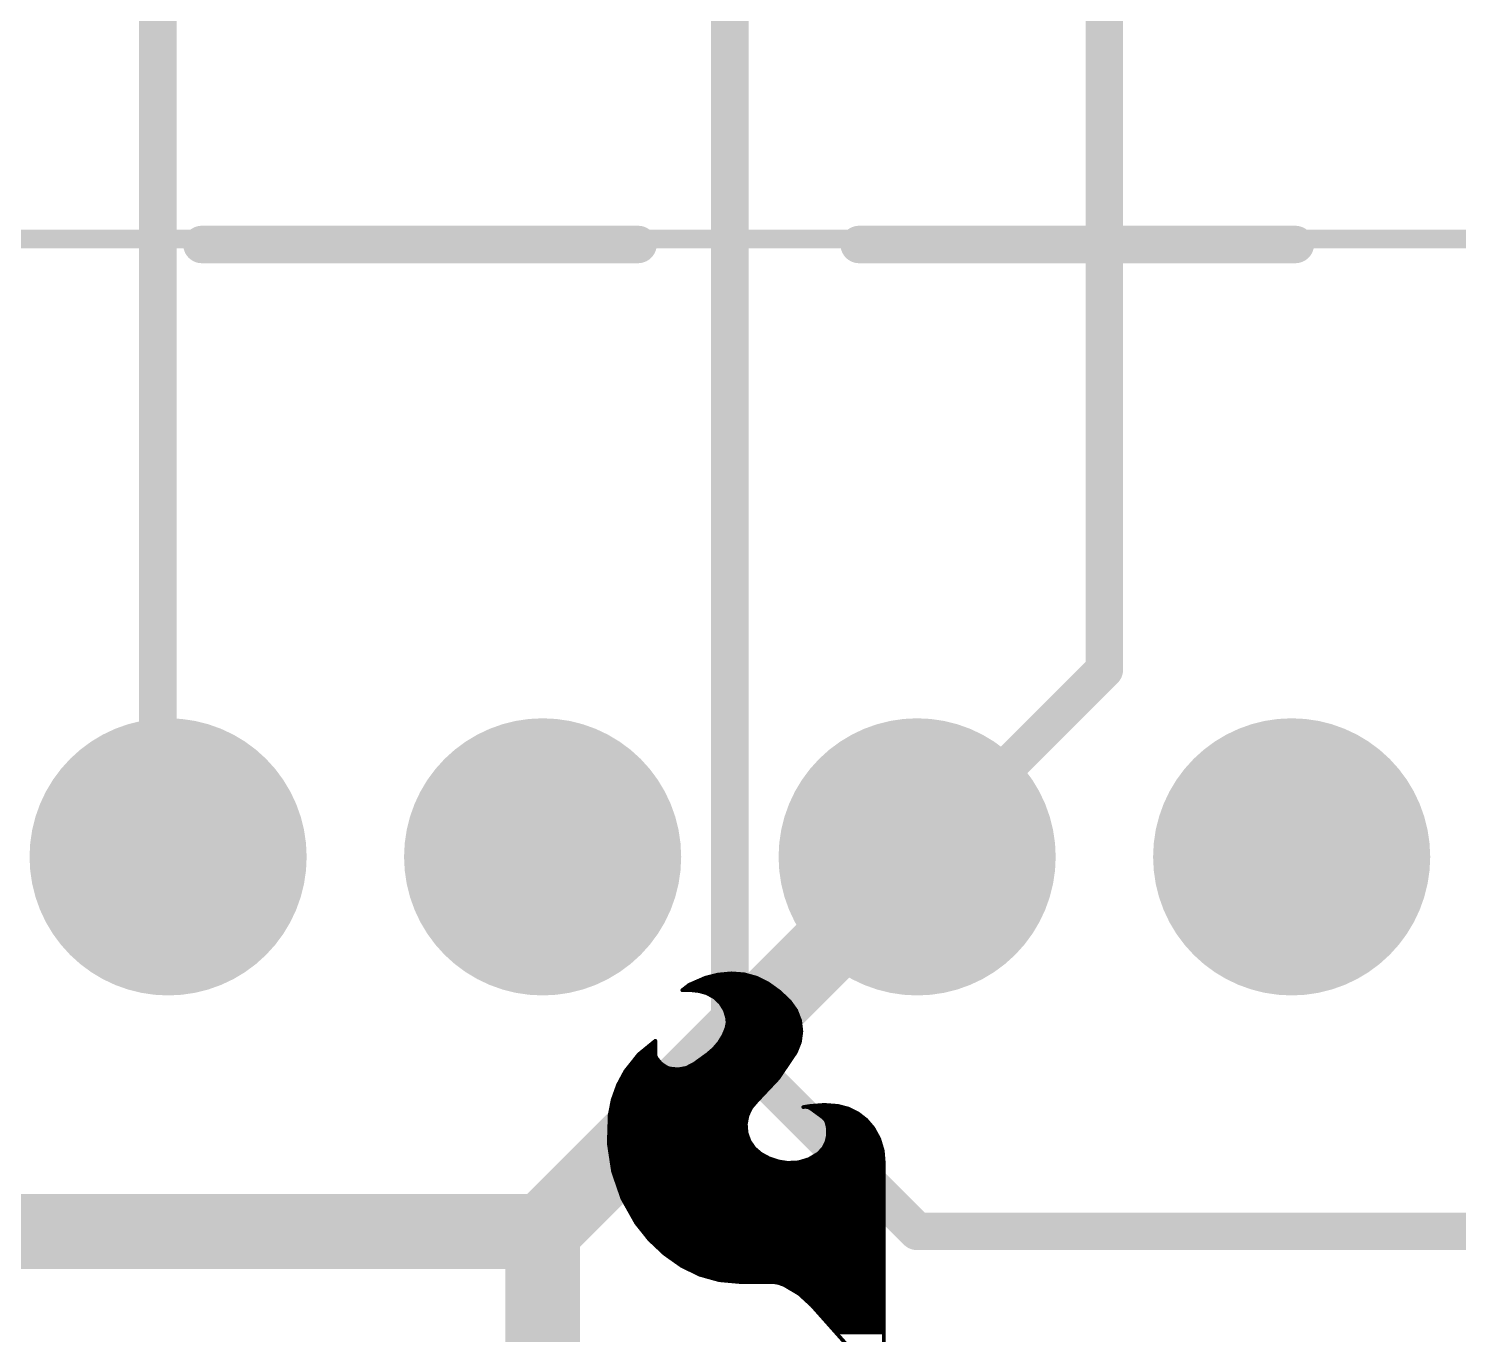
# Model space of a CAD drawing. Extents: x -15.6 to 66.2, y -11.4 to 53.5.
# Drawn here: x 24.45 to 34.15, y 25.97 to 34.83 of the extents above; entities that cross this region are included whole.
import ezdxf

# ---------------------------------------------------------------- set-up
doc = ezdxf.new("R2010")
doc.units = 0
for name, color, linetype in [('1', 12, 'CONTINUOUS'), ('16', 132, 'CONTINUOUS'), ('17', 110, 'CONTINUOUS'), ('21', 41, 'CONTINUOUS'), ('22', 40, 'CONTINUOUS'), ('51', 53, 'CONTINUOUS')]:
    doc.layers.add(name, color=color, linetype=linetype)

# ---------------------------------------------------------------- blocks, each defined once
blk = doc.blocks.new('ROUNDP')
at = {"const_width": 0.5}
blk.add_lwpolyline([(0, -0.25, 1), (0, 0.25, 1), (0, -0.25)], format="xyb", dxfattribs=at)

msp = doc.modelspace()

# ---------------------------------------------------------------- linework, layer by layer
at = {"layer": '1', "const_width": 0.254}
for points in [[(25.33, 29.28), (25.33, 36.83)], [(29.21, 35.56), (29.21, 27.94)], [(31.75, 30.48), (31.75, 35.56)], [(30.48, 29.21), (31.75, 30.48)], [(25.33, 29.28), (25.4, 29.21)], [(29.21, 27.94), (30.48, 26.67)], [(30.48, 26.67), (44.45, 26.67)]]:
    msp.add_lwpolyline(points, dxfattribs=at)
at = {"layer": '1', "const_width": 0.127}
for points in [[(31.7949, 30.4351, 1), (31.7051, 30.5249)], [(31.6865, 30.48, 1), (31.8135, 30.48)], [(25.3749, 29.3249, 1), (25.2851, 29.2351)], [(25.2665, 29.28, 1), (25.3935, 29.28)], [(25.3551, 29.1651, 1), (25.4449, 29.2549)], [(30.4351, 29.2549, 1), (30.5249, 29.1651)], [(29.2549, 27.9849, 1), (29.1651, 27.8951)], [(29.1465, 27.94, 1), (29.2735, 27.94)], [(30.48, 26.7335, 1), (30.48, 26.6065)], [(30.4351, 26.6251, 1), (30.5249, 26.7149)]]:
    msp.add_lwpolyline(points, format="xyb", dxfattribs=at)
at = {"layer": '16', "const_width": 0.508}
for points in [[(27.94, 26.67), (30.48, 29.21)], [(27.94, 26.67), (3.81, 26.67)], [(27.94, 21.59), (27.94, 26.67)]]:
    msp.add_lwpolyline(points, dxfattribs=at)
at = {"layer": '16', "const_width": 0.254}
for points in [[(30.5698, 29.1202, 1), (30.3902, 29.2998)], [(28.067, 26.67, 1), (27.813, 26.67)], [(27.8502, 26.7598, 1), (28.0298, 26.5802)], [(27.94, 26.543, 1), (27.94, 26.797)]]:
    msp.add_lwpolyline(points, format="xyb", dxfattribs=at)
at = {"layer": '21', "const_width": 0.254}
for points in [[(25.6292, 33.3629), (28.587, 33.3629)], [(30.087, 33.3629), (33.0448, 33.3629)]]:
    msp.add_lwpolyline(points, dxfattribs=at)
at = {"layer": '21', "const_width": 0.127}
for points in [[(25.6292, 33.4264, 1), (25.6292, 33.2994)], [(28.587, 33.2994, 1), (28.587, 33.4264)], [(30.087, 33.4264, 1), (30.087, 33.2994)], [(33.0448, 33.2994, 1), (33.0448, 33.4264)]]:
    msp.add_lwpolyline(points, format="xyb", dxfattribs=at)
at = {"layer": '22', "const_width": 0.0254}
for points in [[(29.0424, 28.3896), (29.1302, 28.4116)], [(29.1302, 28.4116), (29.2202, 28.4201)], [(29.2202, 28.4201), (29.3071, 28.4135)], [(29.3071, 28.4135), (29.3911, 28.3903)], [(28.9484, 28.3058), (28.8874, 28.3058)], [(28.8874, 28.3058), (28.8875, 28.3058)], [(28.8875, 28.3058), (28.89, 28.3083)], [(28.89, 28.3083), (28.9335, 28.3421)], [(28.9063, 28.321), (29.5114, 28.321)], [(28.9335, 28.3421), (28.9839, 28.3642)], [(28.9433, 28.3464), (29.4762, 28.3464)], [(29.0013, 28.2999), (28.9484, 28.3058)], [(28.9839, 28.3642), (29.0195, 28.3794)], [(29.0017, 28.3718), (29.4283, 28.3718)], [(29.0195, 28.3794), (29.0424, 28.3896)], [(29.0728, 28.3972), (29.3661, 28.3972)], [(29.3911, 28.3903), (29.4691, 28.3515)], [(29.4691, 28.3515), (29.5468, 28.2955)], [(29.0525, 28.2854), (29.0013, 28.2999)], [(29.0164, 28.2956), (29.5466, 28.2956)], [(29.1033, 28.2584), (29.0525, 28.2854)], [(29.0811, 28.2702), (29.5735, 28.2702)], [(29.1453, 28.2192), (29.1033, 28.2584)], [(29.1178, 28.2448), (29.6003, 28.2448)], [(29.145, 28.2194), (29.6237, 28.2194)], [(29.1756, 28.1703), (29.1453, 28.2192)], [(29.5468, 28.2955), (29.6164, 28.2296)], [(29.6164, 28.2296), (29.6595, 28.1692)], [(29.1609, 28.194), (29.6418, 28.194)], [(29.1922, 28.1153), (29.1756, 28.1703)], [(29.1761, 28.1686), (29.6598, 28.1686)], [(29.1838, 28.1432), (29.6696, 28.1432)], [(29.1914, 28.1178), (29.6794, 28.1178)], [(29.1936, 28.0819), (29.1922, 28.1153)], [(29.6595, 28.1692), (29.6863, 28.1)], [(29.1656, 27.9977), (29.1871, 28.0492)], [(29.1733, 28.0162), (29.6936, 28.0162)], [(29.1839, 28.0416), (29.6931, 28.0416)], [(29.1871, 28.0492), (29.1936, 28.0819)], [(29.1906, 28.067), (29.6901, 28.067)], [(29.1932, 28.0924), (29.6872, 28.0924)], [(29.6949, 28.0263), (29.685, 27.9528)], [(29.6863, 28.1), (29.6949, 28.0263)], [(28.5919, 27.8708), (28.7045, 27.9629)], [(28.6765, 27.94), (28.7045, 27.94)], [(28.7045, 27.9629), (28.7045, 27.874)], [(29.1, 27.9078), (29.1363, 27.9502)], [(29.1276, 27.94), (29.6797, 27.94)], [(29.1363, 27.9502), (29.1656, 27.9977)], [(29.1457, 27.9654), (29.6867, 27.9654)], [(29.1614, 27.9908), (29.6901, 27.9908)], [(29.685, 27.9528), (29.657, 27.8841)], [(28.5013, 27.7571), (28.5919, 27.8708)], [(28.5661, 27.8384), (28.7183, 27.8384)], [(28.5863, 27.8638), (28.7059, 27.8638)], [(28.6144, 27.8892), (28.7045, 27.8892)], [(28.6455, 27.9146), (28.7045, 27.9146)], [(28.7045, 27.874), (28.7065, 27.8595)], [(28.7065, 27.8595), (28.7122, 27.846)], [(28.7122, 27.846), (28.7419, 27.8093)], [(28.9662, 27.8054), (29.0576, 27.8714)], [(29.0119, 27.8384), (29.6262, 27.8384)], [(29.0471, 27.8638), (29.6433, 27.8638)], [(29.0576, 27.8714), (29.1, 27.9078)], [(29.0783, 27.8892), (29.6591, 27.8892)], [(29.1058, 27.9146), (29.6694, 27.9146)], [(29.657, 27.8841), (29.5384, 27.7083)], [(28.4512, 27.6637), (28.5013, 27.7571)], [(28.4904, 27.7368), (29.5576, 27.7368)], [(28.5054, 27.7622), (29.5748, 27.7622)], [(28.5256, 27.7876), (28.7733, 27.7876)], [(28.5459, 27.813), (28.7389, 27.813)], [(28.7419, 27.8093), (28.7807, 27.7825)], [(28.7807, 27.7825), (28.8011, 27.7749)], [(28.8011, 27.7749), (28.8583, 27.7688)], [(28.8583, 27.7688), (28.9149, 27.7792)], [(28.9149, 27.7792), (28.9662, 27.8054)], [(28.9314, 27.7876), (29.5919, 27.7876)], [(28.9767, 27.813), (29.609, 27.813)], [(28.4154, 27.5639), (28.4512, 27.6637)], [(28.4409, 27.6352), (29.4695, 27.6352)], [(28.45, 27.6606), (29.4935, 27.6606)], [(28.4631, 27.686), (29.5174, 27.686)], [(28.4768, 27.7114), (29.5405, 27.7114)], [(29.5384, 27.7083), (29.3929, 27.5539)], [(28.3947, 27.4599), (28.4154, 27.5639)], [(28.4093, 27.5336), (29.3756, 27.5336)], [(28.4144, 27.559), (29.3977, 27.559)], [(28.4227, 27.5844), (29.4216, 27.5844)], [(28.4318, 27.6098), (29.4456, 27.6098)], [(29.3929, 27.5539), (29.3546, 27.509)], [(29.7561, 27.5209), (29.8501, 27.5282)], [(29.8501, 27.5282), (29.9441, 27.5209)], [(28.3887, 27.2671), (28.3947, 27.4599)], [(28.3938, 27.432), (29.3248, 27.432)], [(28.3946, 27.4574), (29.33, 27.4574)], [(28.3993, 27.4828), (29.3421, 27.4828)], [(28.4043, 27.5082), (29.3542, 27.5082)], [(29.3291, 27.4557), (29.3184, 27.3976)], [(29.3546, 27.509), (29.3291, 27.4557)], [(29.7078, 27.5133), (29.7561, 27.5209)], [(29.7255, 27.515), (29.7078, 27.5133)], [(29.7429, 27.5115), (29.7255, 27.515)], [(29.7586, 27.5031), (29.7429, 27.5115)], [(29.7491, 27.5082), (29.9923, 27.5082)], [(29.8425, 27.4422), (29.7586, 27.5031)], [(29.7866, 27.4828), (30.0538, 27.4828)], [(29.8216, 27.4574), (30.0955, 27.4574)], [(29.8563, 27.4288), (29.8425, 27.4422)], [(29.853, 27.432), (30.1281, 27.432)], [(29.9441, 27.5209), (30.014, 27.5025)], [(30.014, 27.5025), (30.0788, 27.4704)], [(30.0788, 27.4704), (30.1358, 27.426)], [(28.3914, 27.3558), (29.3216, 27.3558)], [(28.3922, 27.3812), (29.3196, 27.3812)], [(28.393, 27.4066), (29.32, 27.4066)], [(29.3184, 27.3976), (29.323, 27.3387)], [(29.323, 27.3387), (29.3426, 27.283)], [(29.8653, 27.4117), (29.8563, 27.4288)], [(29.8752, 27.3672), (29.8653, 27.4117)], [(29.8664, 27.4066), (30.1524, 27.4066)], [(29.8721, 27.3812), (30.1741, 27.3812)], [(29.8752, 27.3216), (29.8752, 27.3672)], [(29.8752, 27.3558), (30.1911, 27.3558)], [(30.1358, 27.426), (30.1828, 27.371)], [(30.1828, 27.371), (30.2229, 27.2978)], [(28.4175, 27.0764), (28.3887, 27.2671)], [(28.3891, 27.2796), (29.3449, 27.2796)], [(28.3899, 27.305), (29.3348, 27.305)], [(28.3906, 27.3304), (29.3259, 27.3304)], [(28.3906, 27.2542), (29.3623, 27.2542)], [(29.3426, 27.283), (29.376, 27.2343)], [(29.8431, 27.2337), (29.8653, 27.2771)], [(29.8536, 27.2542), (30.236, 27.2542)], [(29.8653, 27.2771), (29.8752, 27.3216)], [(29.8659, 27.2796), (30.2284, 27.2796)], [(29.8715, 27.305), (30.219, 27.305)], [(29.8752, 27.3304), (30.205, 27.3304)], [(30.2229, 27.2978), (30.2469, 27.2179)], [(28.3945, 27.2288), (29.3823, 27.2288)], [(28.3983, 27.2034), (29.4119, 27.2034)], [(28.4022, 27.178), (29.4538, 27.178)], [(28.406, 27.1526), (29.5151, 27.1526)], [(29.376, 27.2343), (29.4208, 27.1958)], [(29.4208, 27.1958), (29.4772, 27.1654)], [(29.4772, 27.1654), (29.5379, 27.1449)], [(29.5379, 27.1449), (29.6012, 27.1348)], [(29.6752, 27.1385), (29.746, 27.1601)], [(29.7215, 27.1526), (30.2524, 27.1526)], [(29.746, 27.1601), (29.8094, 27.1983)], [(29.7757, 27.178), (30.2503, 27.178)], [(29.8094, 27.1983), (29.8431, 27.2337)], [(29.8143, 27.2034), (30.2482, 27.2034)], [(29.8384, 27.2288), (30.2437, 27.2288)], [(30.2469, 27.2179), (30.2539, 27.1348)], [(28.4098, 27.1272), (30.2539, 27.1272)], [(28.4137, 27.1018), (30.2539, 27.1018)], [(28.4803, 26.894), (28.4175, 27.0764)], [(28.4175, 27.0764), (30.2539, 27.0764)], [(28.4263, 27.051), (30.2539, 27.051)], [(29.6012, 27.1348), (29.6752, 27.1385)], [(30.2539, 27.1348), (30.2539, 25.6184)], [(28.435, 27.0256), (30.2539, 27.0256)], [(28.4438, 27.0002), (30.2539, 27.0002)], [(28.4525, 26.9748), (30.2539, 26.9748)], [(28.4612, 26.9494), (30.2539, 26.9494)], [(28.47, 26.924), (30.2539, 26.924)], [(28.4787, 26.8986), (30.2539, 26.8986)], [(28.575, 26.7259), (28.4803, 26.894)], [(28.492, 26.8732), (30.2539, 26.8732)], [(28.5063, 26.8478), (30.2539, 26.8478)], [(28.5206, 26.8224), (30.2539, 26.8224)], [(28.535, 26.797), (30.2539, 26.797)], [(28.5493, 26.7716), (30.2539, 26.7716)], [(28.5636, 26.7462), (30.2539, 26.7462)], [(28.6634, 26.6152), (28.575, 26.7259)], [(28.5791, 26.7208), (30.2539, 26.7208)], [(28.5994, 26.6954), (30.2539, 26.6954)], [(28.6197, 26.67), (30.2539, 26.67)], [(28.64, 26.6446), (30.2539, 26.6446)], [(28.6603, 26.6192), (30.2539, 26.6192)], [(28.7666, 26.518), (28.6634, 26.6152)], [(28.6862, 26.5938), (30.2539, 26.5938)], [(28.7131, 26.5684), (30.2539, 26.5684)], [(28.7401, 26.543), (30.2539, 26.543)], [(28.8823, 26.4363), (28.7666, 26.518)], [(28.7672, 26.5176), (30.2539, 26.5176)], [(28.8031, 26.4922), (30.2539, 26.4922)], [(28.8391, 26.4668), (30.2539, 26.4668)], [(28.8751, 26.4414), (30.2539, 26.4414)], [(29.0053, 26.3763), (28.8823, 26.4363)], [(28.9239, 26.416), (30.2539, 26.416)], [(28.976, 26.3906), (30.2539, 26.3906)], [(29.1372, 26.3395), (29.0053, 26.3763)], [(29.0451, 26.3652), (30.2539, 26.3652)], [(29.1361, 26.3398), (30.2539, 26.3398)], [(29.2735, 26.3271), (29.1372, 26.3395)], [(29.5021, 26.3271), (29.2735, 26.3271)], [(29.5411, 26.3203), (29.5021, 26.3271)], [(29.5783, 26.3068), (29.5411, 26.3203)], [(29.5573, 26.3144), (30.2539, 26.3144)], [(29.6795, 26.2466), (29.5783, 26.3068)], [(29.6082, 26.289), (30.2539, 26.289)], [(29.651, 26.2636), (30.2539, 26.2636)], [(29.7663, 26.1671), (29.6795, 26.2466)], [(29.6887, 26.2382), (30.2539, 26.2382)], [(29.7164, 26.2128), (30.2539, 26.2128)], [(29.7441, 26.1874), (30.2539, 26.1874)], [(30.2539, 25.6184), (29.7663, 26.1671)], [(29.7708, 26.162), (30.2539, 26.162)], [(29.7934, 26.1366), (30.2539, 26.1366)], [(29.816, 26.1112), (30.2539, 26.1112)], [(29.8386, 26.0858), (30.2539, 26.0858)], [(29.8611, 26.0604), (30.2539, 26.0604)], [(29.8837, 26.035), (30.2539, 26.035)], [(29.9063, 26.0096), (30.2539, 26.0096)], [(29.9288, 25.9842), (30.2539, 25.9842)]]:
    msp.add_lwpolyline(points, dxfattribs=at)
at = {"layer": '22', "const_width": 0.0127}
for points in [[(29.1295, 28.4179, 1), (29.1308, 28.4052)], [(29.1317, 28.4054, 1), (29.1286, 28.4177)], [(29.2207, 28.4264, 1), (29.2197, 28.4138)], [(29.2208, 28.4138, 1), (29.2196, 28.4264)], [(29.3088, 28.4196, 1), (29.3054, 28.4074)], [(29.3066, 28.4071, 1), (29.3076, 28.4198)], [(28.8874, 28.3122, 1), (28.8874, 28.2995)], [(28.8874, 28.3122, 1), (28.8874, 28.2995)], [(28.883, 28.3103, 1), (28.892, 28.3013)], [(28.8861, 28.3133, 1), (28.8939, 28.3033)], [(28.8945, 28.3038, 1), (28.8855, 28.3128)], [(28.8875, 28.2995, 1), (28.8875, 28.3122)], [(28.9063, 28.3274, 1), (28.9063, 28.3147)], [(28.9309, 28.3479, 1), (28.936, 28.3363)], [(28.9374, 28.3371, 1), (28.9296, 28.3471)], [(28.9433, 28.3528, 1), (28.9433, 28.3401)], [(28.9491, 28.3121, 1), (28.9477, 28.2995)], [(28.9484, 28.2995, 1), (28.9484, 28.3122)], [(28.9814, 28.37, 1), (28.9864, 28.3584)], [(28.9864, 28.3584, 1), (28.9814, 28.37)], [(29.0017, 28.3782, 1), (29.0017, 28.3654)], [(29.0169, 28.3852, 1), (29.0221, 28.3736)], [(29.022, 28.3736, 1), (29.017, 28.3852)], [(29.0409, 28.3958, 1), (29.0439, 28.3834)], [(29.045, 28.3838, 1), (29.0398, 28.3954)], [(29.0728, 28.4036, 1), (29.0728, 28.3909)], [(29.3661, 28.3909, 1), (29.3661, 28.4036)], [(29.3939, 28.396, 1), (29.3883, 28.3846)], [(29.3894, 28.3842, 1), (29.3928, 28.3964)], [(29.4283, 28.3654, 1), (29.4283, 28.3782)], [(29.4728, 28.3567, 1), (29.4654, 28.3463)], [(29.4663, 28.3458, 1), (29.4719, 28.3572)], [(29.4762, 28.3401, 1), (29.4762, 28.3528)], [(29.5114, 28.3147, 1), (29.5114, 28.3274)], [(29.003, 28.306, 1), (28.9996, 28.2938)], [(29.0006, 28.2936, 1), (29.002, 28.3062)], [(29.0164, 28.302, 1), (29.0164, 28.2892)], [(29.0555, 28.291, 1), (29.0495, 28.2798)], [(29.0508, 28.2793, 1), (29.0542, 28.2915)], [(29.0811, 28.2766, 1), (29.0811, 28.2639)], [(29.1076, 28.2631, 1), (29.0989, 28.2538)], [(29.1003, 28.2528, 1), (29.1062, 28.264)], [(29.1178, 28.2512, 1), (29.1178, 28.2385)], [(29.145, 28.2258, 1), (29.145, 28.213)], [(29.1506, 28.2225, 1), (29.1399, 28.2158)], [(29.1409, 28.2145, 1), (29.1496, 28.2238)], [(29.5512, 28.3001, 1), (29.5424, 28.2908)], [(29.5431, 28.2903, 1), (29.5505, 28.3006)], [(29.5466, 28.2892, 1), (29.5466, 28.302)], [(29.5735, 28.2639, 1), (29.5735, 28.2766)], [(29.6003, 28.2385, 1), (29.6003, 28.2512)], [(29.6216, 28.2333, 1), (29.6112, 28.2259)], [(29.612, 28.225, 1), (29.6208, 28.2342)], [(29.6237, 28.213, 1), (29.6237, 28.2258)], [(29.1609, 28.2004, 1), (29.1609, 28.1877)], [(29.1817, 28.1722, 1), (29.1695, 28.1685)], [(29.1761, 28.175, 1), (29.1761, 28.1623)], [(29.1702, 28.167, 1), (29.181, 28.1737)], [(29.1838, 28.1496, 1), (29.1838, 28.1368)], [(29.1914, 28.1242, 1), (29.1914, 28.1115)], [(29.1985, 28.1156, 1), (29.1859, 28.115)], [(29.1861, 28.1135, 1), (29.1983, 28.1171)], [(29.6418, 28.1877, 1), (29.6418, 28.2004)], [(29.6655, 28.1715, 1), (29.6536, 28.1669)], [(29.6544, 28.1655, 1), (29.6647, 28.1729)], [(29.6598, 28.1623, 1), (29.6598, 28.175)], [(29.6696, 28.1368, 1), (29.6696, 28.1496)], [(29.6794, 28.1115, 1), (29.6794, 28.1242)], [(29.1733, 28.0226, 1), (29.1733, 28.0099)], [(29.1839, 28.048, 1), (29.1839, 28.0353)], [(29.1809, 28.0504, 1), (29.1933, 28.048)], [(29.193, 28.0468, 1), (29.1812, 28.0516)], [(29.1906, 28.0734, 1), (29.1906, 28.0606)], [(29.1932, 28.0988, 1), (29.1932, 28.0861)], [(29.1873, 28.0817, 1), (29.2, 28.0822)], [(29.1998, 28.0807, 1), (29.1874, 28.0832)], [(29.6926, 28.1008, 1), (29.68, 28.0993)], [(29.6803, 28.0977, 1), (29.6922, 28.1023)], [(29.6872, 28.0861, 1), (29.6872, 28.0988)], [(29.7012, 28.0255, 1), (29.6886, 28.0272)], [(29.6886, 28.0256, 1), (29.7012, 28.0271)], [(29.6901, 28.0606, 1), (29.6901, 28.0734)], [(29.6931, 28.0353, 1), (29.6931, 28.048)], [(29.6936, 28.0099, 1), (29.6936, 28.0226)], [(28.6765, 27.9464, 1), (28.6765, 27.9337)], [(28.7109, 27.9629, 1), (28.6982, 27.9629)], [(28.7085, 27.958, 1), (28.7005, 27.9678)], [(28.7045, 27.9337, 1), (28.7045, 27.9464)], [(29.1276, 27.9464, 1), (29.1276, 27.9337)], [(29.1309, 27.9535, 1), (29.1417, 27.9469)], [(29.1411, 27.9461, 1), (29.1315, 27.9543)], [(29.1457, 27.9718, 1), (29.1457, 27.9591)], [(29.1614, 27.9972, 1), (29.1614, 27.9844)], [(29.1598, 28.0001, 1), (29.1715, 27.9952)], [(29.171, 27.9944, 1), (29.1602, 28.001)], [(29.6787, 27.9537, 1), (29.6913, 27.952)], [(29.6908, 27.9504, 1), (29.6791, 27.9552)], [(29.6797, 27.9337, 1), (29.6797, 27.9464)], [(29.6867, 27.9591, 1), (29.6867, 27.9718)], [(29.6901, 27.9844, 1), (29.6901, 27.9972)], [(28.5661, 27.8448, 1), (28.5661, 27.832)], [(28.5863, 27.8702, 1), (28.5863, 27.8575)], [(28.5879, 27.8757, 1), (28.596, 27.8659)], [(28.5969, 27.8669, 1), (28.587, 27.8748)], [(28.6144, 27.8956, 1), (28.6144, 27.8829)], [(28.6455, 27.921, 1), (28.6455, 27.9082)], [(28.7108, 27.8749, 1), (28.6982, 27.8731)], [(28.6982, 27.874, 1), (28.7109, 27.874)], [(28.7123, 27.862, 1), (28.7006, 27.857)], [(28.7002, 27.8586, 1), (28.7128, 27.8603)], [(28.7045, 27.9082, 1), (28.7045, 27.921)], [(28.7045, 27.8829, 1), (28.7045, 27.8956)], [(28.7059, 27.8575, 1), (28.7059, 27.8702)], [(28.7171, 27.85, 1), (28.7073, 27.842)], [(28.7064, 27.8435, 1), (28.718, 27.8485)], [(28.7183, 27.832, 1), (28.7183, 27.8448)], [(29.0119, 27.8448, 1), (29.0119, 27.832)], [(29.0471, 27.8702, 1), (29.0471, 27.8575)], [(29.0535, 27.8762, 1), (29.0617, 27.8666)], [(29.0613, 27.8663, 1), (29.0539, 27.8765)], [(29.0783, 27.8956, 1), (29.0783, 27.8829)], [(29.0951, 27.9119, 1), (29.1048, 27.9037)], [(29.1041, 27.903, 1), (29.0958, 27.9126)], [(29.1058, 27.921, 1), (29.1058, 27.9082)], [(29.6262, 27.832, 1), (29.6262, 27.8448)], [(29.6433, 27.8575, 1), (29.6433, 27.8702)], [(29.6511, 27.8865, 1), (29.6629, 27.8817)], [(29.6623, 27.8805, 1), (29.6517, 27.8877)], [(29.6591, 27.8829, 1), (29.6591, 27.8956)], [(29.6694, 27.9082, 1), (29.6694, 27.921)], [(28.4904, 27.7432, 1), (28.4904, 27.7305)], [(28.4963, 27.7611, 1), (28.5063, 27.7531)], [(28.5069, 27.7541, 1), (28.4957, 27.7601)], [(28.5054, 27.7686, 1), (28.5054, 27.7558)], [(28.5256, 27.794, 1), (28.5256, 27.7813)], [(28.5459, 27.8194, 1), (28.5459, 27.8067)], [(28.7455, 27.8145, 1), (28.7383, 27.8041)], [(28.7369, 27.8053, 1), (28.7468, 27.8133)], [(28.7389, 27.8067, 1), (28.7389, 27.8194)], [(28.7733, 27.7813, 1), (28.7733, 27.794)], [(28.7829, 27.7885, 1), (28.7785, 27.7765)], [(28.7771, 27.7773, 1), (28.7843, 27.7877)], [(28.8018, 27.7812, 1), (28.8004, 27.7686)], [(28.7989, 27.7689, 1), (28.8033, 27.7809)], [(28.8572, 27.775, 1), (28.8595, 27.7625)], [(28.8577, 27.7624, 1), (28.859, 27.7751)], [(28.912, 27.7849, 1), (28.9178, 27.7736)], [(28.9161, 27.773, 1), (28.9138, 27.7855)], [(28.9314, 27.794, 1), (28.9314, 27.7813)], [(28.9625, 27.8105, 1), (28.9699, 27.8003)], [(28.9691, 27.7997, 1), (28.9633, 27.8111)], [(28.9767, 27.8194, 1), (28.9767, 27.8067)], [(29.5576, 27.7305, 1), (29.5576, 27.7432)], [(29.5748, 27.7558, 1), (29.5748, 27.7686)], [(29.5919, 27.7813, 1), (29.5919, 27.794)], [(29.609, 27.8067, 1), (29.609, 27.8194)], [(28.4409, 27.6416, 1), (28.4409, 27.6288)], [(28.45, 27.667, 1), (28.45, 27.6543)], [(28.4456, 27.6667, 1), (28.4568, 27.6607)], [(28.4571, 27.6615, 1), (28.4452, 27.6658)], [(28.4631, 27.6924, 1), (28.4631, 27.6796)], [(28.4768, 27.7178, 1), (28.4768, 27.705)], [(29.4695, 27.6288, 1), (29.4695, 27.6416)], [(29.4935, 27.6543, 1), (29.4935, 27.667)], [(29.5174, 27.6796, 1), (29.5174, 27.6924)], [(29.5331, 27.7118, 1), (29.5436, 27.7047)], [(29.543, 27.7039, 1), (29.5338, 27.7126)], [(29.5405, 27.705, 1), (29.5405, 27.7178)], [(28.4093, 27.54, 1), (28.4093, 27.5272)], [(28.4144, 27.5654, 1), (28.4144, 27.5526)], [(28.4216, 27.5626, 1), (28.4091, 27.5651)], [(28.4094, 27.566, 1), (28.4213, 27.5617)], [(28.4227, 27.5908, 1), (28.4227, 27.5781)], [(28.4318, 27.6162, 1), (28.4318, 27.6034)], [(29.3756, 27.5272, 1), (29.3756, 27.54)], [(29.3883, 27.5583, 1), (29.3975, 27.5495)], [(29.3977, 27.5498, 1), (29.3881, 27.558)], [(29.3977, 27.5526, 1), (29.3977, 27.5654)], [(29.4216, 27.5781, 1), (29.4216, 27.5908)], [(29.4456, 27.6034, 1), (29.4456, 27.6162)], [(29.8506, 27.5346, 1), (29.8496, 27.5219)], [(29.8506, 27.5219, 1), (29.8496, 27.5346)], [(28.3938, 27.4384, 1), (28.3938, 27.4257)], [(28.3946, 27.4638, 1), (28.3946, 27.451)], [(28.401, 27.4597, 1), (28.3884, 27.4601)], [(28.3885, 27.4611, 1), (28.4009, 27.4587)], [(28.3993, 27.4892, 1), (28.3993, 27.4764)], [(28.4043, 27.5146, 1), (28.4043, 27.5019)], [(29.3234, 27.4584, 1), (29.3349, 27.4529)], [(29.3354, 27.4545, 1), (29.3229, 27.4568)], [(29.3248, 27.4257, 1), (29.3248, 27.4384)], [(29.33, 27.451, 1), (29.33, 27.4638)], [(29.3421, 27.4764, 1), (29.3421, 27.4892)], [(29.3497, 27.5131, 1), (29.3594, 27.5048)], [(29.3603, 27.5062, 1), (29.3488, 27.5117)], [(29.3542, 27.5019, 1), (29.3542, 27.5146)], [(29.7068, 27.5196, 1), (29.7088, 27.507)], [(29.7072, 27.5196, 1), (29.7084, 27.507)], [(29.7268, 27.5212, 1), (29.7242, 27.5088)], [(29.7261, 27.5087, 1), (29.7249, 27.5213)], [(29.7459, 27.5171, 1), (29.7399, 27.5059)], [(29.7417, 27.5053, 1), (29.7442, 27.5177)], [(29.7491, 27.5146, 1), (29.7491, 27.5019)], [(29.7556, 27.5272, 1), (29.7566, 27.5146)], [(29.7623, 27.5082, 1), (29.7549, 27.498)], [(29.7571, 27.5146, 1), (29.7551, 27.5272)], [(29.7556, 27.4975, 1), (29.7616, 27.5087)], [(29.7866, 27.4892, 1), (29.7866, 27.4764)], [(29.8216, 27.4638, 1), (29.8216, 27.451)], [(29.8469, 27.4467, 1), (29.8381, 27.4377)], [(29.8388, 27.4371, 1), (29.8462, 27.4473)], [(29.853, 27.4384, 1), (29.853, 27.4257)], [(29.9457, 27.527, 1), (29.9425, 27.5148)], [(29.9436, 27.5146, 1), (29.9446, 27.5272)], [(29.9923, 27.5019, 1), (29.9923, 27.5146)], [(30.0168, 27.5082, 1), (30.0112, 27.4968)], [(30.0124, 27.4963, 1), (30.0156, 27.5086)], [(30.0538, 27.4764, 1), (30.0538, 27.4892)], [(30.0827, 27.4754, 1), (30.0749, 27.4654)], [(30.076, 27.4647, 1), (30.0816, 27.4761)], [(30.0955, 27.451, 1), (30.0955, 27.4638)], [(30.1281, 27.4257, 1), (30.1281, 27.4384)], [(28.3914, 27.3622, 1), (28.3914, 27.3495)], [(28.3922, 27.3876, 1), (28.3922, 27.3748)], [(28.393, 27.413, 1), (28.393, 27.4002)], [(29.3247, 27.3981, 1), (29.312, 27.3971)], [(29.3121, 27.3987, 1), (29.3246, 27.3964)], [(29.3289, 27.3408, 1), (29.317, 27.3366)], [(29.3196, 27.3748, 1), (29.3196, 27.3876)], [(29.32, 27.4002, 1), (29.32, 27.413)], [(29.3216, 27.3495, 1), (29.3216, 27.3622)], [(29.8619, 27.4317, 1), (29.8507, 27.4258)], [(29.8519, 27.4242, 1), (29.8607, 27.4333)], [(29.8715, 27.4131, 1), (29.8591, 27.4103)], [(29.8597, 27.4087, 1), (29.8709, 27.4147)], [(29.8664, 27.413, 1), (29.8664, 27.4002)], [(29.8721, 27.3876, 1), (29.8721, 27.3748)], [(29.8752, 27.3622, 1), (29.8752, 27.3495)], [(29.8816, 27.3672, 1), (29.8689, 27.3672)], [(29.869, 27.3658, 1), (29.8814, 27.3686)], [(30.1407, 27.4301, 1), (30.131, 27.4219)], [(30.1319, 27.421, 1), (30.1397, 27.431)], [(30.1524, 27.4002, 1), (30.1524, 27.413)], [(30.1741, 27.3748, 1), (30.1741, 27.3876)], [(30.1884, 27.3741, 1), (30.1772, 27.3679)], [(30.178, 27.3669, 1), (30.1876, 27.3751)], [(30.1911, 27.3495, 1), (30.1911, 27.3622)], [(28.3823, 27.2673, 1), (28.395, 27.2669)], [(28.3949, 27.268, 1), (28.3824, 27.2661)], [(28.3891, 27.286, 1), (28.3891, 27.2733)], [(28.3899, 27.3114, 1), (28.3899, 27.2986)], [(28.3906, 27.3368, 1), (28.3906, 27.324)], [(28.3906, 27.2606, 1), (28.3906, 27.2478)], [(29.3166, 27.3382, 1), (29.3293, 27.3392)], [(29.3259, 27.324, 1), (29.3259, 27.3368)], [(29.3348, 27.2986, 1), (29.3348, 27.3114)], [(29.3478, 27.2866, 1), (29.3374, 27.2794)], [(29.3366, 27.2809, 1), (29.3486, 27.2851)], [(29.3449, 27.2733, 1), (29.3449, 27.286)], [(29.3623, 27.2478, 1), (29.3623, 27.2606)], [(29.8536, 27.2606, 1), (29.8536, 27.2478)], [(29.8591, 27.2785, 1), (29.8715, 27.2757)], [(29.8659, 27.286, 1), (29.8659, 27.2733)], [(29.871, 27.2742, 1), (29.8596, 27.28)], [(29.8715, 27.3114, 1), (29.8715, 27.2986)], [(29.8752, 27.3368, 1), (29.8752, 27.324)], [(29.8814, 27.3202, 1), (29.869, 27.323)], [(29.8689, 27.3216, 1), (29.8816, 27.3216)], [(30.205, 27.324, 1), (30.205, 27.3368)], [(30.229, 27.2997, 1), (30.2168, 27.296)], [(30.2173, 27.2948, 1), (30.2285, 27.3009)], [(30.219, 27.2986, 1), (30.219, 27.3114)], [(30.2284, 27.2733, 1), (30.2284, 27.286)], [(30.236, 27.2478, 1), (30.236, 27.2606)], [(28.3945, 27.2352, 1), (28.3945, 27.2224)], [(28.3983, 27.2098, 1), (28.3983, 27.1971)], [(28.4022, 27.1844, 1), (28.4022, 27.1716)], [(28.406, 27.159, 1), (28.406, 27.1462)], [(29.3801, 27.2391, 1), (29.3718, 27.2294)], [(29.3707, 27.2307, 1), (29.3812, 27.2378)], [(29.3823, 27.2224, 1), (29.3823, 27.2352)], [(29.4119, 27.1971, 1), (29.4119, 27.2098)], [(29.4238, 27.2014, 1), (29.4178, 27.1902)], [(29.4167, 27.191, 1), (29.4249, 27.2006)], [(29.4538, 27.1716, 1), (29.4538, 27.1844)], [(29.4792, 27.1714, 1), (29.4752, 27.1594)], [(29.4742, 27.1598, 1), (29.4802, 27.171)], [(29.5151, 27.1462, 1), (29.5151, 27.159)], [(29.5389, 27.1511, 1), (29.5369, 27.1386)], [(29.5359, 27.1389, 1), (29.5399, 27.1509)], [(29.7215, 27.159, 1), (29.7215, 27.1462)], [(29.7427, 27.1655, 1), (29.7493, 27.1546)], [(29.7478, 27.154, 1), (29.7441, 27.1662)], [(29.7757, 27.1844, 1), (29.7757, 27.1716)], [(29.8048, 27.2027, 1), (29.814, 27.1939)], [(29.8127, 27.1929, 1), (29.8061, 27.2037)], [(29.8143, 27.2098, 1), (29.8143, 27.1971)], [(29.8384, 27.2352, 1), (29.8384, 27.2224)], [(29.8374, 27.2365, 1), (29.8487, 27.2308)], [(29.8477, 27.2293, 1), (29.8385, 27.238)], [(30.2533, 27.2185, 1), (30.2406, 27.2174)], [(30.2409, 27.2161, 1), (30.253, 27.2198)], [(30.2437, 27.2224, 1), (30.2437, 27.2352)], [(30.2482, 27.1971, 1), (30.2482, 27.2098)], [(30.2503, 27.1716, 1), (30.2503, 27.1844)], [(30.2524, 27.1462, 1), (30.2524, 27.159)], [(28.4098, 27.1336, 1), (28.4098, 27.1209)], [(28.4137, 27.1082, 1), (28.4137, 27.0954)], [(28.4175, 27.0828, 1), (28.4175, 27.07)], [(28.4235, 27.0784, 1), (28.4115, 27.0743)], [(28.4112, 27.0754, 1), (28.4238, 27.0773)], [(28.4263, 27.0574, 1), (28.4263, 27.0447)], [(29.6009, 27.1411, 1), (29.6015, 27.1285)], [(29.6002, 27.1285, 1), (29.6022, 27.1411)], [(29.6733, 27.1445, 1), (29.677, 27.1324)], [(29.6755, 27.1321, 1), (29.6748, 27.1448)], [(30.2603, 27.1348, 1), (30.2476, 27.1348)], [(30.2476, 27.1343, 1), (30.2602, 27.1353)], [(30.2539, 27.1209, 1), (30.2539, 27.1336)], [(30.2539, 27.0954, 1), (30.2539, 27.1082)], [(30.2539, 27.07, 1), (30.2539, 27.0828)], [(30.2539, 27.0447, 1), (30.2539, 27.0574)], [(28.435, 27.032, 1), (28.435, 27.0192)], [(28.4438, 27.0066, 1), (28.4438, 26.9938)], [(28.4525, 26.9812, 1), (28.4525, 26.9685)], [(28.4612, 26.9558, 1), (28.4612, 26.943)], [(30.2539, 27.0192, 1), (30.2539, 27.032)], [(30.2539, 26.9938, 1), (30.2539, 27.0066)], [(30.2539, 26.9685, 1), (30.2539, 26.9812)], [(30.2539, 26.943, 1), (30.2539, 26.9558)], [(28.47, 26.9304, 1), (28.47, 26.9177)], [(28.4787, 26.905, 1), (28.4787, 26.8923)], [(28.4859, 26.8971, 1), (28.4748, 26.8909)], [(28.4743, 26.8919, 1), (28.4863, 26.896)], [(28.492, 26.8796, 1), (28.492, 26.8668)], [(30.2539, 26.9177, 1), (30.2539, 26.9304)], [(30.2539, 26.8923, 1), (30.2539, 26.905)], [(30.2539, 26.8668, 1), (30.2539, 26.8796)], [(28.5063, 26.8542, 1), (28.5063, 26.8415)], [(28.5206, 26.8288, 1), (28.5206, 26.8161)], [(28.535, 26.8034, 1), (28.535, 26.7906)], [(28.5493, 26.778, 1), (28.5493, 26.7653)], [(30.2539, 26.8415, 1), (30.2539, 26.8542)], [(30.2539, 26.8161, 1), (30.2539, 26.8288)], [(30.2539, 26.7906, 1), (30.2539, 26.8034)], [(30.2539, 26.7653, 1), (30.2539, 26.778)], [(28.5636, 26.7526, 1), (28.5636, 26.7399)], [(28.58, 26.7299, 1), (28.57, 26.7219)], [(28.5695, 26.7228, 1), (28.5805, 26.729)], [(28.5791, 26.7272, 1), (28.5791, 26.7144)], [(28.5994, 26.7018, 1), (28.5994, 26.6891)], [(28.6197, 26.6764, 1), (28.6197, 26.6637)], [(30.2539, 26.7399, 1), (30.2539, 26.7526)], [(30.2539, 26.7144, 1), (30.2539, 26.7272)], [(30.2539, 26.6891, 1), (30.2539, 26.7018)], [(30.2539, 26.6637, 1), (30.2539, 26.6764)], [(28.64, 26.651, 1), (28.64, 26.6382)], [(28.6603, 26.6256, 1), (28.6603, 26.6129)], [(28.6678, 26.6198, 1), (28.6591, 26.6106)], [(28.6585, 26.6112, 1), (28.6684, 26.6192)], [(28.6862, 26.6002, 1), (28.6862, 26.5875)], [(28.7131, 26.5748, 1), (28.7131, 26.562)], [(30.2539, 26.6382, 1), (30.2539, 26.651)], [(30.2539, 26.6129, 1), (30.2539, 26.6256)], [(30.2539, 26.5875, 1), (30.2539, 26.6002)], [(30.2539, 26.562, 1), (30.2539, 26.5748)], [(28.7401, 26.5494, 1), (28.7401, 26.5367)], [(28.7702, 26.5232, 1), (28.7629, 26.5128)], [(28.7672, 26.524, 1), (28.7672, 26.5113)], [(28.7622, 26.5134, 1), (28.7709, 26.5227)], [(28.8031, 26.4986, 1), (28.8031, 26.4858)], [(28.8391, 26.4732, 1), (28.8391, 26.4605)], [(30.2539, 26.5367, 1), (30.2539, 26.5494)], [(30.2539, 26.5113, 1), (30.2539, 26.524)], [(30.2539, 26.4858, 1), (30.2539, 26.4986)], [(30.2539, 26.4605, 1), (30.2539, 26.4732)], [(28.8751, 26.4478, 1), (28.8751, 26.4351)], [(28.8851, 26.442, 1), (28.8795, 26.4306)], [(28.8786, 26.4311, 1), (28.886, 26.4415)], [(28.9239, 26.4224, 1), (28.9239, 26.4096)], [(28.976, 26.397, 1), (28.976, 26.3843)], [(29.007, 26.3824, 1), (29.0036, 26.3702)], [(29.0026, 26.3706, 1), (29.0081, 26.382)], [(29.0451, 26.3716, 1), (29.0451, 26.3589)], [(30.2539, 26.4351, 1), (30.2539, 26.4478)], [(30.2539, 26.4096, 1), (30.2539, 26.4224)], [(30.2539, 26.3843, 1), (30.2539, 26.397)], [(30.2539, 26.3589, 1), (30.2539, 26.3716)], [(29.1361, 26.3462, 1), (29.1361, 26.3334)], [(29.1378, 26.3458, 1), (29.1366, 26.3332)], [(29.1355, 26.3334, 1), (29.1389, 26.3456)], [(29.2735, 26.3335, 1), (29.2735, 26.3208)], [(29.2729, 26.3208, 1), (29.2741, 26.3334)], [(29.5032, 26.3334, 1), (29.501, 26.3208)], [(29.5021, 26.3208, 1), (29.5021, 26.3335)], [(29.5432, 26.3262, 1), (29.5389, 26.3143)], [(29.54, 26.314, 1), (29.5422, 26.3265)], [(29.5573, 26.3208, 1), (29.5573, 26.3081)], [(29.5815, 26.3123, 1), (29.5751, 26.3013)], [(29.5761, 26.3008, 1), (29.5805, 26.3128)], [(29.6082, 26.2954, 1), (29.6082, 26.2827)], [(30.2539, 26.3334, 1), (30.2539, 26.3462)], [(30.2539, 26.3081, 1), (30.2539, 26.3208)], [(30.2539, 26.2827, 1), (30.2539, 26.2954)], [(29.651, 26.27, 1), (29.651, 26.2572)], [(29.6838, 26.2513, 1), (29.6752, 26.2419)], [(29.6762, 26.2412, 1), (29.6827, 26.2521)], [(29.6887, 26.2446, 1), (29.6887, 26.2319)], [(29.7164, 26.2192, 1), (29.7164, 26.2065)], [(29.7441, 26.1938, 1), (29.7441, 26.181)], [(30.2539, 26.2572, 1), (30.2539, 26.27)], [(30.2539, 26.2319, 1), (30.2539, 26.2446)], [(30.2539, 26.2065, 1), (30.2539, 26.2192)], [(30.2539, 26.181, 1), (30.2539, 26.1938)], [(29.771, 26.1713, 1), (29.7616, 26.1629)], [(29.762, 26.1624, 1), (29.7706, 26.1718)], [(29.7708, 26.1684, 1), (29.7708, 26.1557)], [(29.7934, 26.143, 1), (29.7934, 26.1303)], [(29.816, 26.1176, 1), (29.816, 26.1048)], [(29.8386, 26.0922, 1), (29.8386, 26.0795)], [(30.2539, 26.1557, 1), (30.2539, 26.1684)], [(30.2539, 26.1303, 1), (30.2539, 26.143)], [(30.2539, 26.1048, 1), (30.2539, 26.1176)], [(30.2539, 26.0795, 1), (30.2539, 26.0922)], [(29.8611, 26.0668, 1), (29.8611, 26.0541)], [(29.8837, 26.0414, 1), (29.8837, 26.0286)], [(29.9063, 26.016, 1), (29.9063, 26.0033)], [(29.9288, 25.9906, 1), (29.9288, 25.9779)], [(30.2539, 26.0541, 1), (30.2539, 26.0668)], [(30.2539, 26.0286, 1), (30.2539, 26.0414)], [(30.2539, 26.0033, 1), (30.2539, 26.016)], [(30.2539, 25.9779, 1), (30.2539, 25.9906)], [(29.9514, 25.9652, 1), (29.9514, 25.9524)], [(30.2539, 25.9524, 1), (30.2539, 25.9652)]]:
    msp.add_lwpolyline(points, format="xyb", dxfattribs=at)
at = {"layer": '51', "const_width": 0.127}
msp.add_lwpolyline([(55.321, 33.4), (3.321, 33.4)], dxfattribs=at)

# ---------------------------------------------------------------- block references
at = {"layer": '17', "xscale": 1.8796, "yscale": 1.8796, "rotation": 270}
for p in [(25.4, 29.21), (25.4, 29.21), (27.94, 29.21), (27.94, 29.21), (30.48, 29.21), (30.48, 29.21), (33.02, 29.21), (33.02, 29.21)]:
    msp.add_blockref('ROUNDP', p, dxfattribs=at)

doc.saveas('drawing.dxf')
